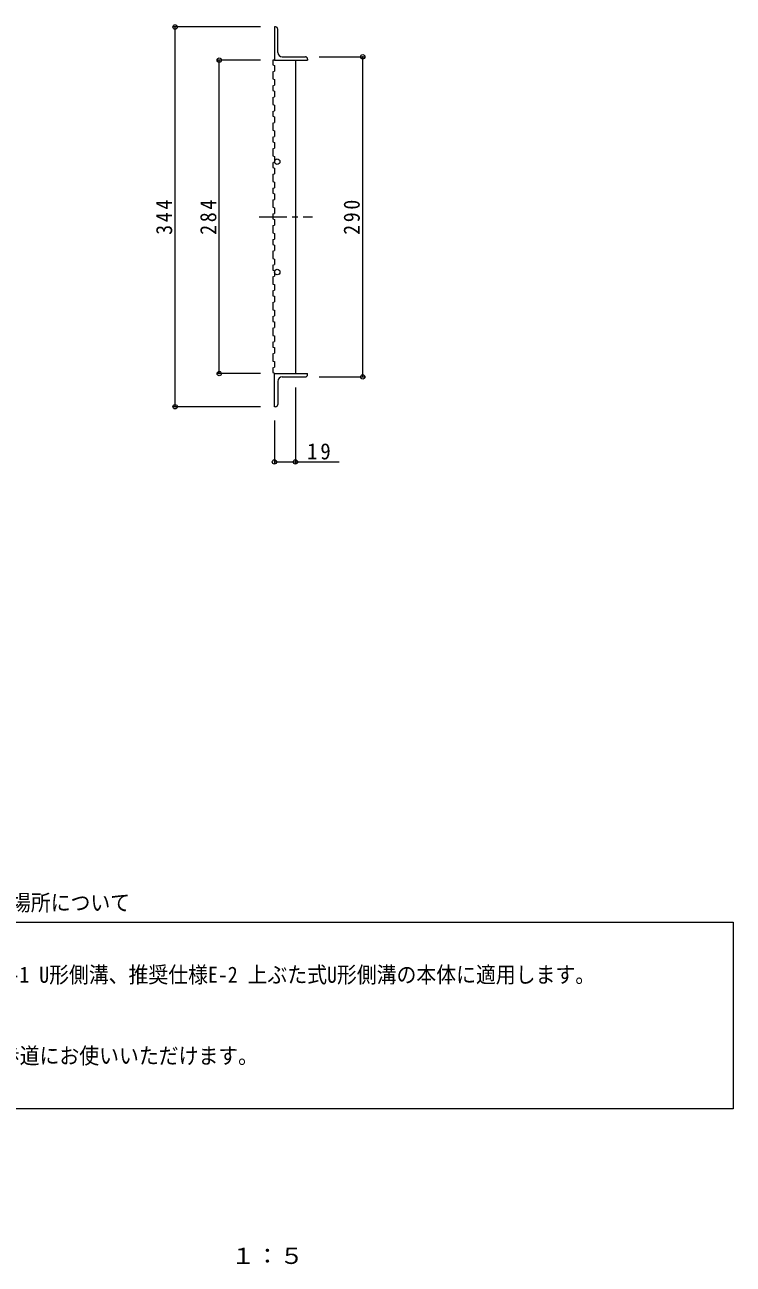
# Model space of a CAD drawing. Units: millimetres, scale not verified. Extents: x -892 to 910, y -686 to 591.
# Drawn here: x 268 to 910, y -680 to 443 of the extents above; entities that cross this region are included whole.
import ezdxf
from ezdxf.enums import TextEntityAlignment as Align

# ---------------------------------------------------------------- set-up
doc = ezdxf.new("R2010")
doc.units = ezdxf.units.MM
doc.header["$LTSCALE"] = 5
doc.header["$PDMODE"] = 32
doc.header["$PDSIZE"] = 4
doc.linetypes.add('CHAIN1', pattern=[8, 5, -1, 1, -1])
for name, color, linetype, lineweight in [('1-1_1-1ﾚｲﾔ', 2, 'Continuous', 9), ('1-2_1-2ﾚｲﾔ', 3, 'Continuous', 9), ('1-4_1-4ﾚｲﾔ', 7, 'Continuous', 9), ('F-5_F-5ﾚｲﾔ', 2, 'Continuous', 9)]:
    doc.layers.add(name, color=color, linetype=linetype, lineweight=lineweight)
doc.styles.add('ＭＳ ゴシック', font='')
doc.styles.get('ＭＳ ゴシック').set_extended_font_data('MS Gothic')

msp = doc.modelspace()

# ---------------------------------------------------------------- linework, layer by layer
at = {"layer": '1-1_1-1ﾚｲﾔ'}
for p, q in [((494.276, 440.967), (494.276, 410.967)), ((495.276, 440.967), (494.276, 440.967)), ((497.276, 417.967), (497.276, 438.967)), ((494.276, 410.967), (524.276, 410.967)), ((501.276, 413.967), (522.276, 413.967)), ((524.276, 411.967), (524.276, 410.967)), ((494.276, 126.967), (524.276, 126.967)), ((494.276, 96.967), (494.276, 126.967)), ((501.276, 123.967), (522.276, 123.967)), ((524.276, 125.967), (524.276, 126.967)), ((497.276, 119.967), (497.276, 98.967)), ((495.276, 96.967), (494.276, 96.967))]:
    msp.add_line(p, q, dxfattribs=at)
for centre, radius, start, end in [((495.276, 438.967), 2, 0, 90), ((501.276, 417.967), 4, 180, 270), ((522.276, 411.967), 2, 0, 90), ((501.276, 119.967), 4, 90, 180), ((522.276, 125.967), 2, 270, 0), ((495.276, 98.967), 2, 270, 0)]:
    msp.add_arc(centre, radius, start, end, dxfattribs=at)
at = {"layer": '1-2_1-2ﾚｲﾔ'}
for p, q in [((494.276, 416.591), (494.276, 411.478)), ((494.276, 410.967), (492.776, 410.967)), ((513.276, 410.967), (513.276, 126.967)), ((492.776, 400.424), (494.276, 400.935)), ((494.276, 393.365), (494.276, 388.252)), ((492.776, 387.741), (494.276, 388.252)), ((492.776, 377.197), (494.276, 377.709)), ((492.776, 364.514), (494.276, 365.026)), ((494.276, 370.139), (494.276, 365.026)), ((494.276, 359.596), (494.276, 354.482)), ((492.776, 353.971), (494.276, 354.482)), ((492.776, 341.288), (494.276, 341.799)), ((494.276, 346.913), (494.276, 341.799)), ((492.776, 330.745), (494.276, 331.256)), ((494.276, 336.369), (494.276, 331.256)), ((492.776, 318.062), (494.276, 318.573)), ((494.276, 323.686), (494.276, 318.573)), ((492.776, 307.518), (494.276, 308.03)), ((494.276, 313.143), (494.276, 308.03)), ((492.776, 294.835), (494.276, 295.347)), ((494.276, 300.46), (494.276, 295.347)), ((492.776, 284.292), (494.276, 284.803)), ((494.276, 289.917), (494.276, 284.803)), ((492.776, 271.609), (494.276, 272.12)), ((494.276, 277.233), (494.276, 272.12)), ((492.776, 261.066), (494.276, 261.577)), ((494.276, 266.69), (494.276, 261.577)), ((492.776, 248.383), (494.276, 248.894)), ((494.276, 254.007), (494.276, 248.894)), ((492.776, 237.839), (494.276, 238.351)), ((494.276, 243.464), (494.276, 238.351)), ((492.776, 225.156), (494.276, 225.668)), ((494.276, 230.781), (494.276, 225.668)), ((492.776, 214.613), (494.276, 215.124)), ((494.276, 220.238), (494.276, 215.124)), ((492.776, 201.93), (494.276, 202.441)), ((494.276, 207.555), (494.276, 202.441)), ((492.776, 191.387), (494.276, 191.898)), ((494.276, 197.011), (494.276, 191.898)), ((494.276, 184.328), (494.276, 179.215)), ((492.776, 178.704), (494.276, 179.215)), ((492.776, 168.16), (494.276, 168.672)), ((494.276, 173.785), (494.276, 168.672)), ((494.276, 161.102), (494.276, 155.989)), ((492.776, 155.477), (494.276, 155.989)), ((494.276, 150.559), (494.276, 145.446)), ((492.776, 144.934), (494.276, 145.446)), ((494.276, 137.876), (494.276, 132.762)), ((492.776, 132.251), (494.276, 132.762)), ((494.276, 127.332), (494.276, 126.967))]:
    msp.add_line(p, q, dxfattribs=at)
at = {"layer": '1-2_1-2ﾚｲﾔ', "linetype": 'CHAIN1'}
msp.add_line((480.372, 268.967), (528.7, 268.967), dxfattribs=at)
at = {"layer": '1-2_1-2ﾚｲﾔ'}
for points in [[(492.776, 410.967), (492.776, 406.56), (494.276, 406.048), (494.276, 400.935)], [(492.776, 400.424), (492.776, 393.876), (494.276, 393.365)], [(492.776, 387.741), (492.776, 383.333), (494.276, 382.822), (494.276, 377.709)], [(492.776, 377.197), (492.776, 370.65), (494.276, 370.139)], [(492.776, 364.514), (492.776, 360.107), (494.276, 359.596)], [(492.776, 353.971), (492.776, 347.424), (494.276, 346.913)], [(492.776, 341.288), (492.776, 336.88), (494.276, 336.369)], [(492.776, 330.745), (492.776, 324.197), (494.276, 323.686)], [(492.776, 318.062), (492.776, 313.654), (494.276, 313.143)], [(492.776, 307.518), (492.776, 300.971), (494.276, 300.46)], [(492.776, 294.835), (492.776, 290.428), (494.276, 289.917)], [(492.776, 284.292), (492.776, 277.745), (494.276, 277.233)], [(492.776, 271.609), (492.776, 267.202), (494.276, 266.69)], [(492.776, 261.066), (492.776, 254.518), (494.276, 254.007)], [(492.776, 248.383), (492.776, 243.975), (494.276, 243.464)], [(492.776, 237.839), (492.776, 231.292), (494.276, 230.781)], [(492.776, 225.156), (492.776, 220.749), (494.276, 220.238)], [(492.776, 214.613), (492.776, 208.066), (494.276, 207.555)], [(492.776, 201.93), (492.776, 197.523), (494.276, 197.011)], [(492.776, 191.387), (492.776, 184.839), (494.276, 184.328)], [(492.776, 178.704), (492.776, 174.296), (494.276, 173.785)], [(492.776, 168.16), (492.776, 161.613), (494.276, 161.102)], [(492.776, 155.477), (492.776, 151.07), (494.276, 150.559)], [(492.776, 144.934), (492.776, 138.387), (494.276, 137.876)], [(492.776, 132.251), (492.776, 127.844), (494.276, 127.332)]]:
    msp.add_lwpolyline(points, dxfattribs=at)
for centre in [(496.776, 318.967), (496.776, 218.967)]:
    msp.add_circle(centre, 2.5, dxfattribs=at)
at = {"layer": '1-4_1-4ﾚｲﾔ'}
for p, q in [((481.776, 440.967), (402.776, 440.967)), ((404.276, 96.967), (404.276, 440.967)), ((481.776, 410.967), (442.776, 410.967)), ((444.276, 126.967), (444.276, 410.967)), ((534.776, 413.967), (575.776, 413.967)), ((574.276, 123.967), (574.276, 413.967)), ((481.776, 126.967), (442.776, 126.967)), ((534.776, 123.967), (575.776, 123.967)), ((513.276, 114.467), (513.276, 45.467)), ((481.776, 96.967), (402.776, 96.967)), ((494.276, 84.467), (494.276, 45.467)), ((494.276, 46.967), (553.048, 46.967))]:
    msp.add_line(p, q, dxfattribs=at)
for p in [(404.276, 440.967), (574.276, 413.967), (444.276, 410.967), (444.276, 126.967), (574.276, 123.967), (404.276, 96.967), (494.276, 46.967), (513.276, 46.967)]:
    msp.add_point(p, dxfattribs=at)
at = {"layer": 'F-5_F-5ﾚｲﾔ'}
msp.add_line((40, -370.069), (910, -370.069), dxfattribs=at)
msp.add_lwpolyline([(910, -370.069), (910, -539.054), (40, -539.054)], dxfattribs=at)

# ---------------------------------------------------------------- texts
at = {"layer": '1-4_1-4ﾚｲﾔ', "color": 2, "char_height": 14.66, "attachment_point": 7, "rotation": 90, "style": 'ＭＳ ゴシック'}
for s, insert in [('\\T1.27;\\W0.9;344', (401.776, 252.717)), ('\\T1.27;\\W0.9;284', (441.776, 252.717)), ('\\T1.27;\\W0.9;290', (571.776, 252.717))]:
    msp.add_mtext(s, dxfattribs=dict(at, insert=insert))
at = {"layer": '1-4_1-4ﾚｲﾔ', "color": 2, "insert": (523.795, 49.018), "char_height": 14.66, "attachment_point": 7, "style": 'ＭＳ ゴシック'}
msp.add_mtext('\\T1.27;\\W0.95;19', dxfattribs=at)
at = {"layer": 'F-5_F-5ﾚｲﾔ', "color": 7, "style": 'ＭＳ ゴシック', "width": 0.9}
for s, p in [('適用Ｕ形側溝および、設置場所について', (39.559, -364.004)), ('\u3000JIS A 5372 推奨仕様E-1 U形側溝、推奨仕様E-2 上ぶた式U形側溝の本体に適用します。', (56.474, -429.251)), ('\u3000適用荷重 歩行用は、歩道にお使いいただけます。', (56.474, -502.659))]:
    msp.add_text(s, height=14.66, dxfattribs=at).set_placement(p, align=Align.BOTTOM_LEFT)
at = {"layer": 'F-5_F-5ﾚｲﾔ', "style": 'ＭＳ ゴシック', "width": 1.1}
msp.add_text('１：５', height=14.66, dxfattribs=at).set_placement((454.889, -683.96), align=Align.BOTTOM_LEFT)

doc.saveas('drawing.dxf')
